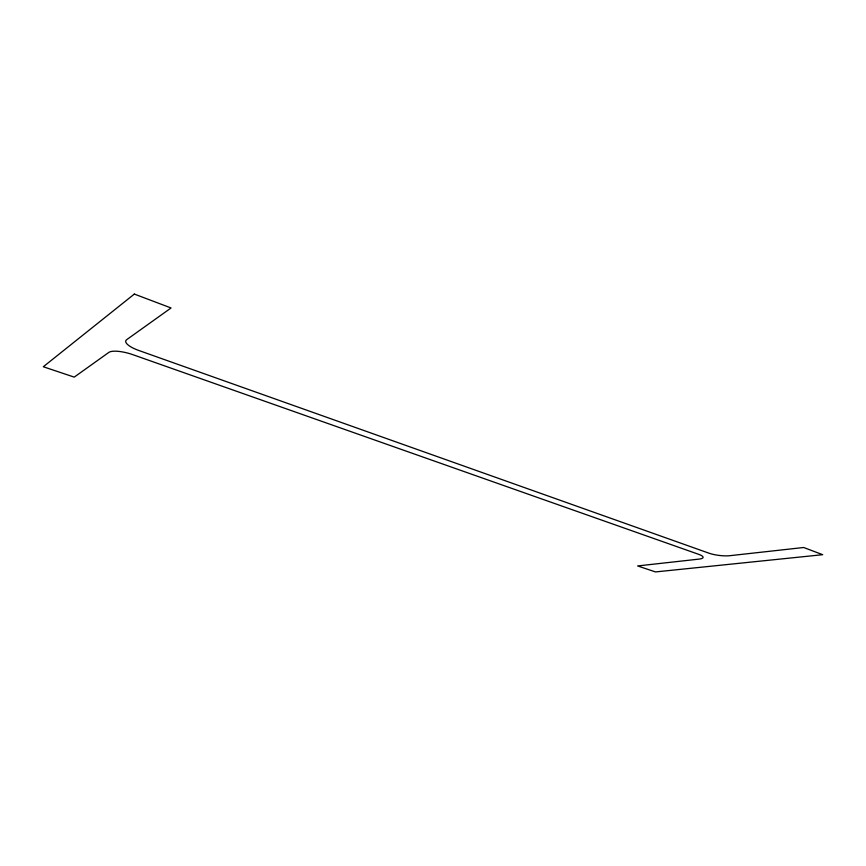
<?xml version="1.0" encoding="UTF-8"?>
<svg xmlns="http://www.w3.org/2000/svg" width="866" height="866" viewBox="0 0 866 866"><rect width="100%" height="100%" fill="white"/><g stroke="black" fill="none" stroke-linecap="round" stroke-linejoin="round"><path stroke-width="1.3" d="M134.338 294.072L43.3 366.751L74.238 377.121L108.867 352.386A19.279 5.542 15.2 0 1 132.682 354.616L698.754 554.359A14.441 3.302 7.7 0 1 699.035 559.111L637.625 565.942L655.497 571.928L822.7 554.695L803.68 547.496L729.757 555.701A14.939 3.486 7.3 0 1 708.951 553.179L138.809 350.481A19.972 6.008 15.2 0 1 126.696 339.656L171.057 307.971L134.338 294.072"/></g></svg>
